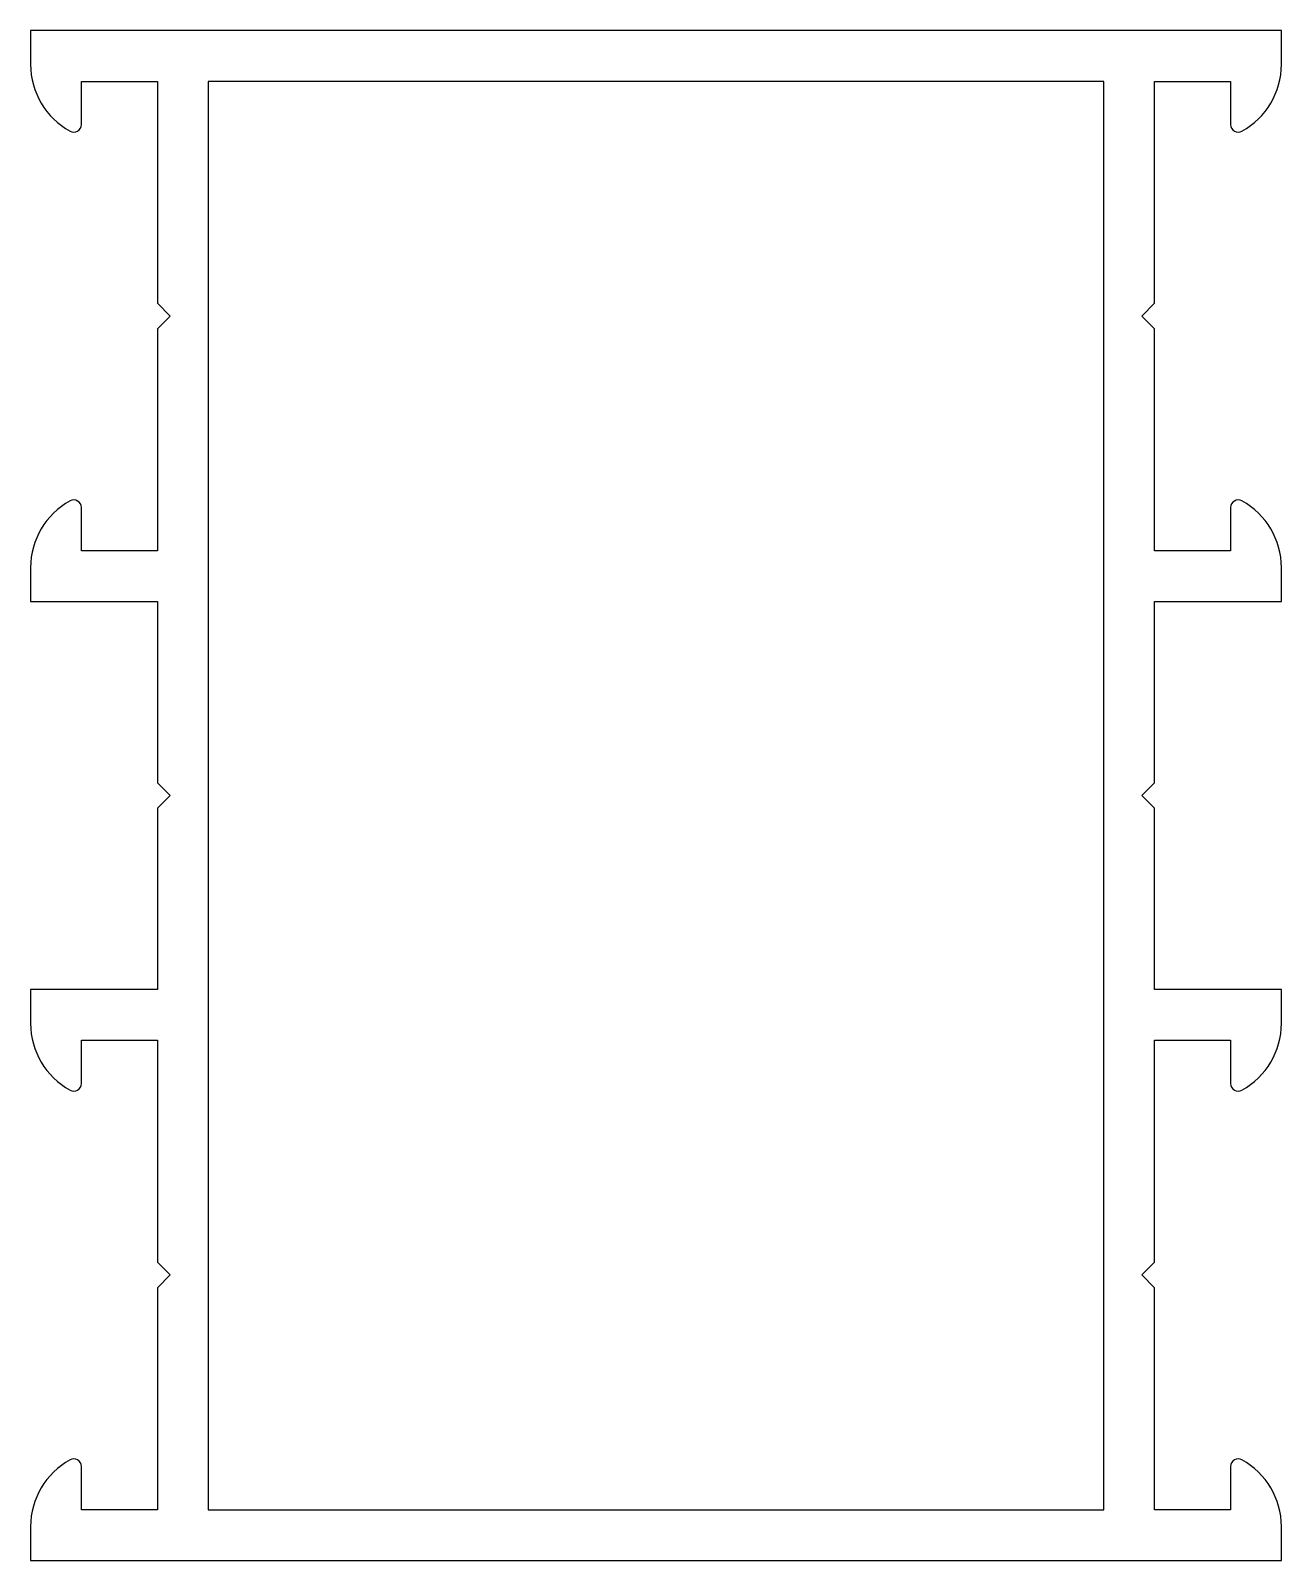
# Model space of a CAD drawing. Extents: x 226.9 to 276.2, y 209.3 to 269.6.
import ezdxf

# ---------------------------------------------------------------- set-up
doc = ezdxf.new("R2010")
doc.units = 0
doc.layers.get('0').update_dxf_attribs({"linetype": 'CONTINUOUS'})

msp = doc.modelspace()

# ---------------------------------------------------------------- linework, layer by layer
msp.add_lwpolyline([(276.244, 209.262), (276.244, 210.596, 0.273653), (274.688, 213.225, 0.570287), (274.244, 212.962), (274.244, 211.262), (271.244, 211.262), (271.244, 220.012), (270.744, 220.512), (271.244, 221.012), (271.244, 229.762), (274.244, 229.762), (274.244, 228.062, 0.570287), (274.688, 227.799, 0.273653), (276.244, 230.429), (276.244, 231.762), (271.244, 231.762), (271.244, 238.912), (270.744, 239.412), (271.244, 239.912), (271.244, 247.062), (276.244, 247.062), (276.244, 248.396, 0.273653), (274.688, 251.025, 0.570287), (274.244, 250.762), (274.244, 249.062), (271.244, 249.062), (271.244, 257.812), (270.744, 258.312), (271.244, 258.812), (271.244, 267.562), (274.244, 267.562), (274.244, 265.862, 0.570287), (274.688, 265.599, 0.273653), (276.244, 268.229), (276.244, 269.562), (226.944, 269.562), (226.944, 268.229, 0.273653), (228.5, 265.599, 0.570287), (228.944, 265.862), (228.944, 267.562), (231.944, 267.562), (231.944, 258.812), (232.444, 258.312), (231.944, 257.812), (231.944, 249.062), (228.944, 249.062), (228.944, 250.762, 0.570287), (228.5, 251.025, 0.273653), (226.944, 248.396), (226.944, 247.062), (231.944, 247.062), (231.944, 239.912), (232.444, 239.412), (231.944, 238.912), (231.944, 231.762), (226.944, 231.762), (226.944, 230.429, 0.273653), (228.5, 227.799, 0.570287), (228.944, 228.062), (228.944, 229.762), (231.944, 229.762), (231.944, 221.012), (232.444, 220.512), (231.944, 220.012), (231.944, 211.262), (228.944, 211.262), (228.944, 212.962, 0.570287), (228.5, 213.225, 0.273653), (226.944, 210.596), (226.944, 209.262)], format="xyb", close=True)
msp.add_lwpolyline([(269.244, 211.262), (269.244, 267.562), (233.944, 267.562), (233.944, 211.262)], close=True)

doc.saveas('drawing.dxf')
